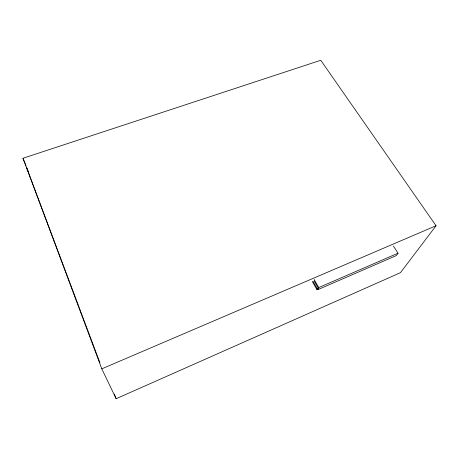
<?xml version="1.0" encoding="UTF-8"?>
<svg xmlns="http://www.w3.org/2000/svg" width="459" height="459" viewBox="0 0 459 459"><rect width="100%" height="100%" fill="white"/><g stroke="black" fill="none" stroke-linecap="round" stroke-linejoin="round"><path stroke-width="0.69" d="M312.315 281.545L316.894 289.606L317.278 288.814L318.374 288.338L314.128 280.885M398.033 253.196L318.758 287.563L317.691 289.727L396.381 255.56L398.033 253.196L393.352 246.001M436.05 225.742L400.477 272.669L116.133 398.728L101.795 368.852L22.95 158.263L320.755 60.272L436.05 225.742L101.795 368.852M316.894 289.606L317.984 289.136M314.168 279.508L318.758 287.563M313.044 281.356L317.278 288.814M99.919 362.753L26.427 167.065L28.366 171.632M22.95 158.263L26.002 165.475M114.371 394.051L116.133 398.728"/></g></svg>
